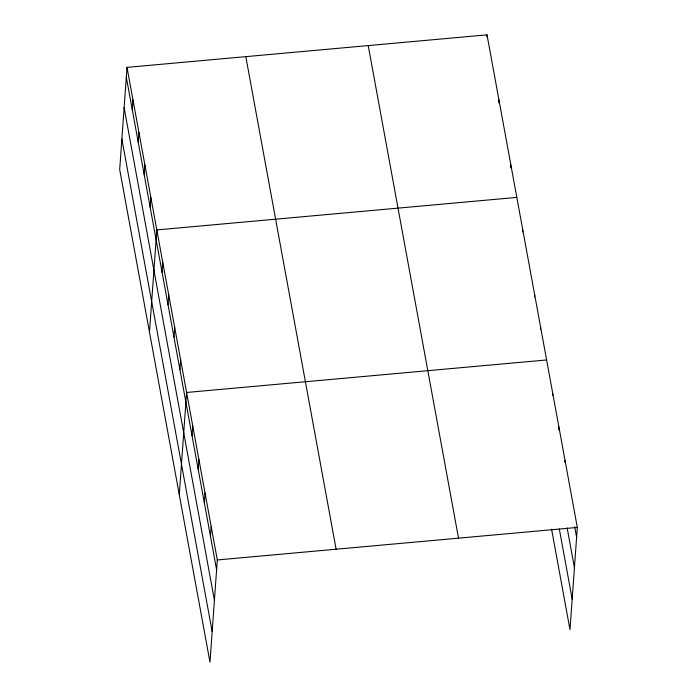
<?xml version="1.0" encoding="UTF-8"?>
<svg xmlns="http://www.w3.org/2000/svg" width="697" height="697" viewBox="0 0 697 697"><rect width="100%" height="100%" fill="white"/><g stroke="black" fill="none" stroke-linecap="round" stroke-linejoin="round"><path stroke-width="1.05" d="M127.011 67.374L119.684 169.571L209.98 662.15L217.307 559.952L127.011 67.374L487.02 34.85L577.316 527.429L569.989 629.626L551.571 529.145M132.264 109.682L132.97 99.88M138.224 142.188L138.93 132.395M144.183 174.703L144.889 164.901M150.143 207.209L150.848 197.417M149.48 332.12L156.808 229.923L516.817 197.399M162.061 272.231L162.767 262.429M168.021 304.737L168.726 294.944M173.98 337.252L174.686 327.451M179.939 369.758L180.645 359.966M179.277 494.67L186.604 392.472L546.614 359.957M192.041 435.764L192.747 425.972M198.183 469.264L198.889 459.462M204.326 502.755L205.023 492.962M210.468 536.254L211.165 526.453M486.881 36.81L487.02 34.85M498.73 102.807L498.939 99.871M510.648 167.829L510.857 164.893M522.637 231.874L522.776 229.914M534.555 296.896L534.695 294.936M540.515 329.402L540.654 327.442M552.616 395.408L552.756 393.448M558.689 429.883L558.898 426.947M564.892 462.399L565.04 460.438M217.307 559.952L577.316 527.429M574.694 526.758L576.619 537.23M567.14 527.943L574.433 567.724M559.325 529.006L572.176 599.132M368.216 45.584L458.513 538.162M245.814 56.64L336.111 549.219M126.305 77.167L216.601 569.745M124.118 107.66L214.415 600.239M121.87 139.078L212.167 631.656"/></g></svg>
